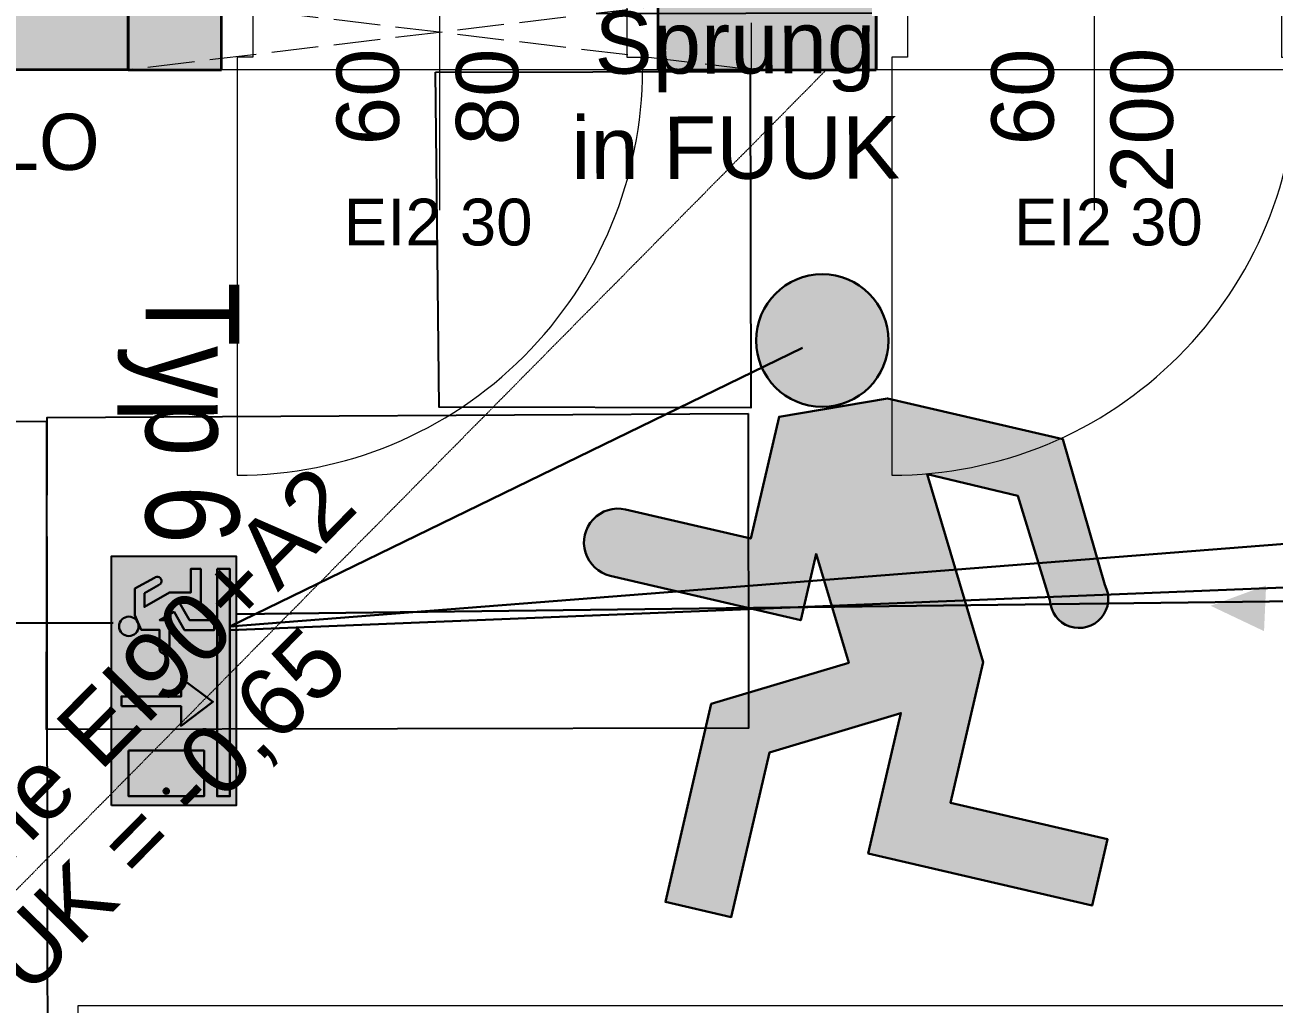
# Model space of a CAD drawing. Header units: millimetres. Extents: x 32522367 to 32638135, y 41424826 to 41540167.
# Drawn here: x 32554183 to 32556187, y 41448465 to 41450034 of the extents above; entities that cross this region are included whole.
import ezdxf
from ezdxf.enums import TextEntityAlignment as Align

# ---------------------------------------------------------------- set-up
doc = ezdxf.new("R2010")
doc.units = ezdxf.units.MM
doc.linetypes.add('Punktlinie eng', pattern=[0.02, 0, -0.02])
doc.linetypes.add('Untersicht', pattern=[0.1, 0.075, -0.025])
for name, color, linetype in [('120 Wand Innen tragend', 251, 'Continuous'), ('215 DVK darunter', 251, 'Continuous'), ('220 Bodenaufbau', 251, 'Continuous'), ('811 Raum 2.Erschließung_ Nebenräume_Allg.räume_Technik', 251, 'Continuous'), ('Archicad Tür-Marker', 251, 'Continuous'), ('Archicad Türen', 251, 'Continuous'), ('dp_GE_SIBEL', 80, 'Continuous'), ('dp_GE_ST', 180, 'Continuous')]:
    doc.layers.add(name, color=color, linetype=linetype)
for name, color, linetype, lineweight in [('120 Wand Innen tragend_Stift_Nr__1', 251, 'Continuous', 13), ('120 Wand Innen tragend_Stift_Nr__23', 251, 'Continuous', 13), ('120 Wand Innen tragend_Stift_Nr__24', 251, 'Continuous', 13), ('120 Wand Innen tragend_Stift_Nr__4', 251, 'Continuous', 35), ('120 Wand Innen tragend_Stift_Nr__6', 251, 'Continuous', 13), ('120 Wand Innen tragend_Stift_Nr__8', 251, 'Continuous', 35), ('215 DVK darunter_Stift_Nr__16', 251, 'Continuous', 25), ('220 Bodenaufbau_Stift_Nr__6', 251, 'Continuous', 13), ('956 Durchbruch Beschriftung_Stift_Nr__61', 251, 'Continuous', 25), ('970 Brandschutz Beschriftung.Texte_ Bemaßung_ Symbole_ Fluchtwege_Stift_Nr__101', 251, 'Continuous', 50), ('970 Brandschutz Beschriftung.Texte_ Bemaßung_ Symbole_ Fluchtwege_Stift_Nr__121', 251, 'Continuous', 13), ('Archicad Tür-Marker_Stift_Nr__1', 251, 'Continuous', 13), ('Archicad Tür-Marker_Stift_Nr__121', 251, 'Continuous', 13), ('Archicad Türen_Stift_Nr__1', 251, 'Continuous', 13), ('Archicad Türen_Stift_Nr__4', 251, 'Continuous', 35), ('dp_GE_ST_Attribut_Attribut1', 250, 'Continuous', 5)]:
    doc.layers.add(name, color=color, linetype=linetype, lineweight=lineweight)
doc.layers.add('E2_LEHR_MENSCH_NATIVE', color=112, linetype='Continuous', lineweight=35, true_color=0x20dd55)
doc.layers.add('E2_LEHR_WEG_B_INTERPRETATION', color=112, linetype='Continuous', lineweight=80, true_color=0x20dd55)
doc.layers.add('E_NACHRTECH', color=3, linetype='Continuous', true_color=0x00fa00)
doc.styles.add('DPG_TXT', font='arial.ttf', dxfattribs={"width": 0.8})
doc.styles.add('ERSTELLTER_STIL_1', font='arial.ttf')

# ---------------------------------------------------------------- blocks, each defined once
blk = doc.blocks.new('9809550')
at = {"color": 18, "lineweight": 30, "true_color": 0x000000}
for points in [[(423921.7, 99168.8), (423956.8, 99168.8), (423956.8, 99202.9), (423984.5, 99214.5), (424033.7, 99214.5), (424053.8, 99178.3)], [(424040.2, 99170.9), (424025.2, 99196.7), (423999.7, 99196.8), (424026.2, 99150.3), (424026.2, 99110.9), (424070.2, 99110.9), (424070.2, 99092.3), (424007.5, 99092.3), (424007.5, 99131.7), (423975, 99113.1), (423975, 99067), (423956.5, 99067), (423956.5, 99122.4), (423990.5, 99141.9), (423975.1, 99168.8), (423975.1, 99150.2), (423921.7, 99150.3)]]:
    blk.add_lwpolyline(points, dxfattribs=at)
blk.add_circle((423963.6, 99225.9), 18.1, dxfattribs=at)
for centre, radius, start, end in [((423921.7, 99159.5), 9.27, 89.9849, 270.0151), ((424047.8, 99173.1), 7.96, 195.7299, 41.4005)]:
    blk.add_arc(centre, radius, start, end, dxfattribs=at)
blk = doc.blocks.new('RIVO_ARR_down')
at = {"true_color": 0x56c81e}
h = blk.add_hatch(color=72, dxfattribs=at)
h.dxf.hatch_style = 1
h.paths.add_polyline_path([(2487.163, 1656.78), (2487.163, 1647.947), (2504.828, 1647.947), (2504.828, 1656.78)])
h.paths.add_polyline_path([(2496.192, 1651.836), (2494.513, 1649.585), (2492.811, 1651.848), (2494.195, 1651.848), (2494.195, 1656.07), (2494.898, 1656.076), (2494.898, 1651.836)], flags=16)
h.paths.add_polyline_path([(2498.263, 1653.372), (2499.6, 1653.372), (2499.6, 1654.672), (2500.124, 1654.91, -0.535619), (2499.169, 1655.545, -1), (2500.547, 1655.545, -0.302406), (2500.124, 1654.91), (2500.655, 1655.113), (2502.529, 1655.113), (2503.295, 1653.734, -1.25347), (2502.776, 1653.451), (2502.205, 1654.433), (2501.235, 1654.437), (2502.242, 1652.667), (2502.242, 1651.165), (2503.921, 1651.165), (2503.921, 1650.457), (2501.53, 1650.457), (2501.53, 1651.957), (2500.291, 1651.249), (2500.291, 1649.492), (2499.588, 1649.492), (2499.588, 1651.605), (2500.884, 1652.345), (2500.297, 1653.37), (2500.297, 1652.663), (2498.263, 1652.665, -1)], flags=16)
h.paths.add_polyline_path([(2503.921, 1649.298), (2503.921, 1648.39), (2487.824, 1648.39), (2487.824, 1649.298)], flags=16)
h.paths.add_polyline_path([(2491.066, 1650.211), (2487.824, 1650.211), (2487.824, 1655.561), (2491.066, 1655.561)], flags=16)
h.paths.add_polyline_path([(2487.999, 1652.894, -1), (2488.38, 1652.894, -1)], flags=0)
at = {"true_color": 0xffffff}
h = blk.add_hatch(color=7, dxfattribs=at)
h.dxf.hatch_style = 1
h.paths.add_polyline_path([(2499.169, 1655.545, 1), (2500.547, 1655.545, 1)])
h = blk.add_hatch(color=7, dxfattribs=at)
h.dxf.hatch_style = 1
h.paths.add_polyline_path([(2487.824, 1655.561), (2487.824, 1650.211), (2491.066, 1650.211), (2491.066, 1655.561)])
h.paths.add_polyline_path([(2488.38, 1652.894, -1), (2487.999, 1652.894, -1)], flags=16)
h = blk.add_hatch(color=7, dxfattribs=at)
h.dxf.hatch_style = 1
h.paths.add_polyline_path([(2494.898, 1651.836), (2494.898, 1656.076), (2494.195, 1656.07), (2494.195, 1651.848), (2492.811, 1651.848), (2494.513, 1649.585), (2496.192, 1651.836)])
h = blk.add_hatch(color=7, dxfattribs=at)
h.dxf.hatch_style = 1
h.paths.add_polyline_path([(2499.6, 1653.372), (2498.263, 1653.372, 1), (2498.263, 1652.665), (2500.297, 1652.663), (2500.297, 1653.37), (2500.884, 1652.345), (2499.588, 1651.605), (2499.588, 1649.492), (2500.291, 1649.492), (2500.291, 1651.249), (2501.53, 1651.957), (2501.53, 1650.457), (2503.921, 1650.457), (2503.921, 1651.165), (2502.242, 1651.165), (2502.242, 1652.667), (2501.235, 1654.437), (2502.205, 1654.433), (2502.776, 1653.451, 1.25347), (2503.295, 1653.734), (2502.529, 1655.113), (2500.655, 1655.113), (2499.6, 1654.672)])
h = blk.add_hatch(color=7, dxfattribs=at)
h.dxf.hatch_style = 1
h.paths.add_polyline_path([(2487.999, 1652.894, 1), (2488.38, 1652.894, 1)])
h = blk.add_hatch(color=7, dxfattribs=at)
h.dxf.hatch_style = 1
h.paths.add_polyline_path([(2487.824, 1649.298), (2487.824, 1648.39), (2503.921, 1648.39), (2503.921, 1649.298)])
blk.add_lwpolyline([(2487.163, 1656.78), (2504.828, 1656.78), (2504.828, 1647.947), (2487.163, 1647.947)], close=True)
at = {"color": 18, "lineweight": 30, "true_color": 0x000000}
for points in [[(2491.066, 1655.561), (2487.824, 1655.561), (2487.824, 1650.211), (2491.066, 1650.211)], [(2503.921, 1649.298), (2487.824, 1649.298), (2487.824, 1648.39), (2503.921, 1648.39)]]:
    blk.add_lwpolyline(points, close=True, dxfattribs=at)
blk.add_lwpolyline([(2494.195, 1656.07), (2494.195, 1651.848), (2492.811, 1651.848), (2494.513, 1649.585), (2496.192, 1651.836), (2494.898, 1651.836), (2494.898, 1656.076), (2494.195, 1656.07)], dxfattribs=at)
blk.add_circle((2488.19, 1652.894), 0.19, dxfattribs=at)
at = {"xscale": 0.0381026673526157, "yscale": 0.0381026673526157, "zscale": 0.0381026673526157}
blk.add_blockref('9809550', (-13654.286, -2125.225), dxfattribs=at)
blk = doc.blocks.new('Decke_50', base_point=(4.5781, 13.8201))
at = {"layer": '220 Bodenaufbau_Stift_Nr__6', "color": 7, "linetype": 'Continuous', "lineweight": 13, "flags": 128}
blk.add_lwpolyline([(38.1903, -2.6129), (37.9025, -2.5284), (34.5442, -1.5425), (34.7132, -0.9668), (33.3699, -0.5725), (33.2009, -1.1482), (31.4258, -0.6271), (31.5948, -0.0514), (30.2514, 0.343), (30.0824, -0.2327), (19.7869, 2.7896), (20.1193, 3.9218), (18.7759, 4.3161), (18.4436, 3.1839), (13.4541, 4.6486), (10.4604, 5.5274), (8.2919, 6.164), (10.0665, 12.2089), (4.5781, 13.8201)], dxfattribs=at)
blk = doc.blocks.new('Öffnung_243')
at = {"layer": '120 Wand Innen tragend_Stift_Nr__1', "color": 7, "linetype": 'Untersicht', "lineweight": 13}
for p, q in [((11.4199, 5.2457), (10.4942, 5.6425)), ((11.4537, 5.3609), (10.4604, 5.5274))]:
    blk.add_line(p, q, dxfattribs=at)
at = {"layer": '120 Wand Innen tragend_Stift_Nr__4', "color": 7, "linetype": 'Continuous', "lineweight": 35, "flags": 128}
for points in [[(10.4942, 5.6425), (10.4604, 5.5274)], [(10.6382, 5.6003), (10.4942, 5.6425)], [(10.4604, 5.5274), (10.6044, 5.4852)], [(11.4537, 5.3609), (11.3098, 5.4031)], [(11.276, 5.288), (11.4199, 5.2457)]]:
    blk.add_lwpolyline(points, dxfattribs=at)
at = {"layer": '120 Wand Innen tragend_Stift_Nr__6', "color": 7, "linetype": 'Untersicht', "lineweight": 13, "flags": 128}
blk.add_lwpolyline([(11.4199, 5.2457), (11.4537, 5.3609)], dxfattribs=at)
blk = doc.blocks.new('Wand_306', base_point=(10.2685, 5.5837))
at = {"layer": '120 Wand Innen tragend_Stift_Nr__24', "linetype": 'Continuous', "lineweight": 13}
for points in [[(10.5111, 5.7001), (10.5956, 5.988), (10.4037, 6.0443), (10.3192, 5.7565)], [(10.3192, 5.7565), (10.2685, 5.5837), (10.4604, 5.5274)], [(10.5111, 5.7001), (10.3192, 5.7565), (10.4604, 5.5274)]]:
    blk.add_hatch(color=92, dxfattribs=at).paths.add_polyline_path(points)
at = {"layer": '120 Wand Innen tragend_Stift_Nr__8', "color": 7, "linetype": 'Continuous', "lineweight": 35, "flags": 128}
for points in [[(10.4037, 6.0443), (10.3192, 5.7565)], [(10.4037, 6.0443), (10.5956, 5.988)], [(10.4604, 5.5274), (10.5956, 5.988)], [(10.4604, 5.5274), (10.2685, 5.5837)]]:
    blk.add_lwpolyline(points, dxfattribs=at)
blk = doc.blocks.new('Blockrahmentür 1-Fl 27_6')
at = {"layer": 'Archicad Türen_Stift_Nr__1', "color": 7, "linetype": 'Continuous', "lineweight": 13}
for p, q in [((0.325, 0), (0.325, 0.65)), ((-0.325, 0), (-0.35, 0)), ((-0.35, 0), (-0.35, -0.1)), ((-0.325, -0.02), (-0.325, 0)), ((0.325, -0.02), (0.325, 0)), ((0.325, 0), (0.35, 0)), ((0.35, 0), (0.35, -0.1)), ((-0.3, -0.02), (-0.325, -0.02)), ((-0.3, -0.1), (-0.3, -0.02)), ((0.3, -0.1), (0.3, -0.02)), ((0.3, -0.02), (0.325, -0.02)), ((-0.35, -0.1), (-0.3, -0.1)), ((0.35, -0.1), (0.3, -0.1))]:
    blk.add_line(p, q, dxfattribs=at)
blk.add_arc((0.325, 0), 0.65, 90, 180, dxfattribs=at)
at = {"layer": 'Archicad Türen_Stift_Nr__4', "color": 7, "linetype": 'Continuous', "lineweight": 35}
for p, q in [((-0.35, 0), (-0.35, -0.1)), ((-0.35, 0), (-0.35, -0.1)), ((0.35, 0), (0.35, -0.1)), ((0.35, 0), (0.35, -0.1)), ((-0.35, -0.1), (-0.35, -0.12)), ((0.35, -0.1), (0.35, -0.12))]:
    blk.add_line(p, q, dxfattribs=at)
blk = doc.blocks.new('T Marker AUT 27_9')
at = {"layer": 'Archicad Tür-Marker_Stift_Nr__1', "color": 7, "linetype": 'Continuous', "lineweight": 13}
blk.add_line((0, 0.225), (0, -0.12), dxfattribs=at)
at = {"layer": 'Archicad Tür-Marker_Stift_Nr__1', "color": 7, "lineweight": 13, "style": 'ERSTELLTER_STIL_1'}
for tag, height, p in [('DUMMY_270', 0.1, (-0.165, 0.2614)), ('DUMMY_268', 0.1, (0.0264, 0.1852)), ('DUMMY_271', 0.0667, (-0.0983, 0)), ('DUMMY_269', 0.0667, (0.0931, 0))]:
    blk.add_attdef(tag, text='', height=height, rotation=270, dxfattribs=at).set_placement(p, align=Align.BOTTOM_LEFT)
at = {"layer": 'Archicad Tür-Marker_Stift_Nr__121', "color": 1, "lineweight": 13, "true_color": 0xe60000, "style": 'ERSTELLTER_STIL_1'}
blk.add_attdef('AC_MarkerText_5', text='', height=0.075, dxfattribs=at).set_placement((-0.15, 0.2469), align=Align.BOTTOM_LEFT)
blk = doc.blocks.new('Wand_308', base_point=(12.6673, 4.8796))
at = {"layer": '120 Wand Innen tragend_Stift_Nr__23', "linetype": 'Continuous', "lineweight": 13}
for points in [[(10.4604, 5.5274), (10.6044, 5.4852), (10.6382, 5.6003), (10.4942, 5.6425)], [(11.276, 5.288), (11.6118, 5.1894), (11.6456, 5.3045), (11.3098, 5.4031)]]:
    blk.add_hatch(color=91, dxfattribs=at).paths.add_polyline_path(points)
at = {"layer": '120 Wand Innen tragend_Stift_Nr__4', "color": 7, "linetype": 'Continuous', "lineweight": 35}
for p, q in [((10.6044, 5.4852), (10.6325, 5.5811)), ((11.276, 5.288), (11.3042, 5.3839)), ((11.6118, 5.1894), (11.64, 5.2854))]:
    blk.add_line(p, q, dxfattribs=at)
at = {"layer": '120 Wand Innen tragend_Stift_Nr__4', "color": 7, "linetype": 'Continuous', "lineweight": 35, "flags": 128}
blk.add_lwpolyline([(11.4199, 5.2457), (11.6118, 5.1894)], dxfattribs=at)
at = {"layer": 'Archicad Tür-Marker', "color": 7, "lineweight": 13}
ref = blk.add_blockref('T Marker AUT 27_9', (10.9402, 5.3866), dxfattribs=dict(at, rotation=163.6400892108308))
ref.add_attrib('AC_MarkerText_5', 'EI2 30', dxfattribs={"layer": 'Archicad Tür-Marker_Stift_Nr__121', "color": 1, "lineweight": 13, "true_color": 0xe60000, "height": 0.075, "rotation": 343.6401, "style": 'ERSTELLTER_STIL_1'}).set_placement((10.7065, 5.1382), align=Align.BOTTOM_LEFT)
ref.add_attrib('DUMMY_268', '60', dxfattribs={"layer": 'Archicad Tür-Marker_Stift_Nr__1', "color": 7, "lineweight": 13, "height": 0.1, "rotation": 73.6401, "style": 'ERSTELLTER_STIL_1'}).set_placement((10.8719, 5.2803), align=Align.BOTTOM_LEFT)
ref.add_attrib('DUMMY_270', '80', dxfattribs={"layer": 'Archicad Tür-Marker_Stift_Nr__1', "color": 7, "lineweight": 13, "height": 0.1, "rotation": 73.6401, "style": 'ERSTELLTER_STIL_1'}).set_placement((11.0555, 5.2263), align=Align.BOTTOM_LEFT)
ref = blk.add_blockref('T Marker AUT 27_9', (11.9477, 5.0908), dxfattribs=dict(at, rotation=163.6400892108308))
ref.add_attrib('AC_MarkerText_5', 'EI2 30', dxfattribs={"layer": 'Archicad Tür-Marker_Stift_Nr__121', "color": 1, "lineweight": 13, "true_color": 0xe60000, "height": 0.075, "rotation": 343.6401, "style": 'ERSTELLTER_STIL_1'}).set_placement((11.738, 4.8355), align=Align.BOTTOM_LEFT)
ref.add_attrib('DUMMY_268', '60', dxfattribs={"layer": 'Archicad Tür-Marker_Stift_Nr__1', "color": 7, "lineweight": 13, "height": 0.1, "rotation": 73.6401, "style": 'ERSTELLTER_STIL_1'}).set_placement((11.8794, 4.9845), align=Align.BOTTOM_LEFT)
ref.add_attrib('DUMMY_270', '200', dxfattribs={"layer": 'Archicad Tür-Marker_Stift_Nr__1', "color": 7, "lineweight": 13, "height": 0.1, "rotation": 73.6401, "style": 'ERSTELLTER_STIL_1'}).set_placement((12.0415, 4.8574), align=Align.BOTTOM_LEFT)
at = {"layer": 'Archicad Türen', "color": 7, "linetype": 'Continuous', "lineweight": 13, "rotation": 163.6400892108308}
for p in [(10.9402, 5.3866), (11.9477, 5.0908)]:
    blk.add_blockref('Blockrahmentür 1-Fl 27_6', p, dxfattribs=at)
blk = doc.blocks.new('Wand_315', base_point=(12.3627, 5.6881))
at = {"layer": '120 Wand Innen tragend_Stift_Nr__24', "linetype": 'Continuous', "lineweight": 13}
blk.add_hatch(color=92, dxfattribs=at).paths.add_polyline_path([(12.3627, 5.6881), (10.6356, 6.1951), (10.5849, 6.0224), (12.312, 5.5154)])
at = {"layer": '120 Wand Innen tragend_Stift_Nr__8', "color": 7, "linetype": 'Continuous', "lineweight": 35, "flags": 128}
for points in [[(12.3627, 5.6881), (10.6356, 6.1951)], [(10.5849, 6.0224), (12.312, 5.5154)]]:
    blk.add_lwpolyline(points, dxfattribs=at)
blk = doc.blocks.new('Höhenbemaßung_115', base_point=(11.1198, 5.5319))
at = {"layer": '215 DVK darunter_Stift_Nr__16', "color": 5, "linetype": 'Continuous', "lineweight": 25}
for p, q in [((11.0238, 5.5599), (11.2158, 5.5038)), ((11.1198, 5.5319), (10.9958, 5.4639)), ((11.1878, 5.4078), (11.1198, 5.5319)), ((10.9958, 5.4639), (11.1878, 5.4078)), ((11.1878, 5.4078), (11.6853, 5.2628))]:
    blk.add_line(p, q, dxfattribs=at)
at = {"layer": '215 DVK darunter_Stift_Nr__16', "color": 5, "lineweight": 25, "char_height": 0.1, "attachment_point": 7, "rotation": 343.739, "style": 'ERSTELLTER_STIL_1'}
for s, insert in [('\\A1;{\\pql;\\fArial|b0|i0|c0|p0;\\W1.000000;Sprung}', (11.168, 5.2816)), ('\\A1;{\\pql;\\fArial|b0|i0|c0|p0;\\W1.000000;in FUUK}', (11.0924, 5.1578))]:
    blk.add_mtext(s, dxfattribs=dict(at, insert=insert))
blk = doc.blocks.new('98095500')
at = {"color": 18, "lineweight": 30, "true_color": 0x000000}
for points in [[(423921.73, 99168.82), (423956.82, 99168.82), (423956.82, 99202.95), (423984.52, 99214.53), (424033.69, 99214.53), (424053.79, 99178.33)], [(424040.17, 99170.92), (424025.2, 99196.66), (423999.74, 99196.78), (424026.18, 99150.32), (424026.18, 99110.9), (424070.22, 99110.9), (424070.22, 99092.32), (424007.48, 99092.32), (424007.48, 99131.68), (423974.96, 99113.11), (423974.96, 99066.99), (423956.52, 99066.99), (423956.52, 99122.44), (423990.54, 99141.87), (423975.12, 99168.79), (423975.12, 99150.21), (423921.73, 99150.28)]]:
    blk.add_lwpolyline(points, dxfattribs=at)
blk.add_circle((423963.6, 99225.86), 18.08, dxfattribs=at)
for centre, radius, start, end in [((424047.83, 99173.07), 7.96, 195.7299, 41.4005), ((423921.73, 99159.55), 9.27, 89.9849, 270.0151)]:
    blk.add_arc(centre, radius, start, end, dxfattribs=at)
blk = doc.blocks.new('750298750')
h = blk.add_hatch(color=3)
h.paths.add_polyline_path([(426943.63, 99576.9), (426968.12, 99576.79), (426982.52, 99552.02, 1.25347), (426995.63, 99559.16), (426976.28, 99593.98), (426928.98, 99593.98), (426902.34, 99582.83), (426902.34, 99550.01), (426868.58, 99550.01, 1), (426868.59, 99532.17), (426919.94, 99532.11), (426919.94, 99549.98), (426934.78, 99524.08), (426902.06, 99505.39), (426902.06, 99452.05), (426919.79, 99452.05), (426919.79, 99496.41), (426951.07, 99514.28), (426951.07, 99476.42), (427011.43, 99476.42), (427011.43, 99494.29), (426969.06, 99494.29), (426969.06, 99532.21)])
h.paths.add_polyline_path([(426891.47, 99604.88, 1), (426926.25, 99604.88, 1)])
at = {"xscale": 0.9619413167778113, "yscale": 0.9619413167778113, "zscale": 0.9619413167778113}
blk.add_blockref('98095500', (19080.76, 4155.42), dxfattribs=at)
blk = doc.blocks.new('E2_MOL_LEHRPERSON_ZENTRIERT')
blk.add_blockref('750298750', (-426935.55, -99537.16))

msp = doc.modelspace()

# ---------------------------------------------------------------- linework, layer by layer
at = {"layer": '811 Raum 2.Erschließung_ Nebenräume_Allg.räume_Technik', "color": 51, "linetype": 'Continuous', "lineweight": 0, "true_color": 0xf5ffa6, "flags": 128}
msp.add_lwpolyline([(32554268.836, 41447432.46), (32554268.831, 41448462.46), (32559088.831, 41448462.484), (32566978.831, 41448462.524), (32568578.831, 41448462.532), (32583068.831, 41448462.606), (32583068.823, 41449962.605), (32565768.823, 41449962.518), (32564168.823, 41449962.51), (32557468.823, 41449962.476), (32556448.823, 41449962.471), (32552268.823, 41449962.45), (32552268.836, 41447432.45)], close=True, dxfattribs=at)
at = {"layer": '970 Brandschutz Beschriftung.Texte_ Bemaßung_ Symbole_ Fluchtwege_Stift_Nr__121', "color": 1, "linetype": 'Punktlinie eng', "lineweight": 13, "true_color": 0xe60000}
msp.add_line((32552968.836, 41447432.454), (32555468.824, 41449962.466), dxfattribs=at)
at = {"layer": 'dp_GE_ST'}
for points in [[(32554841.936, 41449958.692), (32555346.43, 41449959.504), (32555347.733, 41449420.593), (32554847.729, 41449421.469)], [(32555343.174, 41449411.366), (32555343.986, 41448906.872), (32554218.07, 41448904.768), (32554218.945, 41449404.772)], [(32553717.245, 41449399.166), (32554218.175, 41449398.293), (32554223.196, 41445717.545), (32553723.189, 41445717.852)]]:
    msp.add_lwpolyline(points, close=True, dxfattribs=at)
at = {"layer": 'E2_LEHR_WEG_B_INTERPRETATION', "color": 112, "true_color": 0x20dd55}
msp.add_solid([(32556085.077, 41449103.079), (32556174.005, 41449135.764), (32556170.674, 41449062.463)], dxfattribs=at)
at = {"layer": 'E_NACHRTECH', "color": 4, "lineweight": 30}
for points in [[(32555430.466, 41449516.713), (32554511.806, 41449069.785)], [(32560067.059, 41449504.633), (32554511.86, 41449069.74)], [(32565313.809, 41449501.039), (32554512.575, 41449063.975)]]:
    msp.add_lwpolyline(points, dxfattribs=at)
at = {"layer": 'E_NACHRTECH', "color": 3, "lineweight": 30}
for points in [[(32566463.156, 41449235.829), (32554523.909, 41449089.676)], [(32552092.518, 41449071.884), (32554324.999, 41449075.809)]]:
    msp.add_lwpolyline(points, dxfattribs=at)

# ---------------------------------------------------------------- block references
at = {"layer": '120 Wand Innen tragend', "color": 7, "lineweight": 35, "xscale": 1000, "yscale": 1000, "zscale": 1000, "rotation": 16.36019999999994}
for name, p in [('Wand_315', (32556128.82, 41450652.469)), ('Wand_308', (32556648.823, 41449962.472)), ('Wand_306', (32554148.824, 41449962.459))]:
    msp.add_blockref(name, p, dxfattribs=at)
at = {"layer": '120 Wand Innen tragend', "color": 7, "linetype": 'Continuous', "lineweight": 13, "xscale": 1000, "yscale": 1000, "zscale": 1000, "rotation": 16.36019999999994}
msp.add_blockref('Öffnung_243', (32545868.865, 41441712.417), dxfattribs=at)
at = {"layer": '215 DVK darunter', "color": 5, "lineweight": 25, "xscale": 1000, "yscale": 1000, "zscale": 1000, "rotation": 16.36019999999994}
msp.add_blockref('Höhenbemaßung_115', (32554980.276, 41450152.463), dxfattribs=at)
at = {"layer": '220 Bodenaufbau', "color": 7, "linetype": 'Continuous', "lineweight": 13, "xscale": 1000, "yscale": 1000, "zscale": 1000, "rotation": 16.36019999999994}
msp.add_blockref('Decke_50', (32546368.792, 41456262.42), dxfattribs=at)
at = {"layer": 'dp_GE_SIBEL'}
ref = msp.add_blockref('RIVO_ARR_down', (32591836.805, 41392465.476), dxfattribs=dict(at, xscale=22.64316256777142, yscale=22.64316256777142, rotation=90.0000000003787))
ref.add_attrib('ATTRIBUT1', 'Typ 6', dxfattribs={"layer": 'dp_GE_ST_Attribut_Attribut1', "height": 150, "rotation": 270, "style": 'DPG_TXT', "width": 0.8, "flags": 8}).set_placement((32554452.067, 41449202.712), align=Align.MIDDLE_RIGHT)
at = {"layer": 'E2_LEHR_MENSCH_NATIVE', "color": 112, "true_color": 0x20dd55, "xscale": 6.107755025382402, "yscale": 6.107755025382402, "rotation": 346.9323015139238}
msp.add_blockref('E2_MOL_LEHRPERSON_ZENTRIERT', (32555527.396, 41449088.574), dxfattribs=at)

# ---------------------------------------------------------------- texts
at = {"layer": '956 Durchbruch Beschriftung_Stift_Nr__61', "color": 5, "linetype": 'Continuous', "lineweight": 25, "insert": (32554051.846, 41449891.887), "char_height": 90, "attachment_point": 1, "rotation": 0.000289, "style": 'ERSTELLTER_STIL_1'}
msp.add_mtext('\\A1;{\\pql;\\fArial|b0|i0|c0|p0;\\W1.000000;ELO}', dxfattribs=at)
at = {"layer": '970 Brandschutz Beschriftung.Texte_ Bemaßung_ Symbole_ Fluchtwege_Stift_Nr__101', "color": 1, "linetype": 'Continuous', "lineweight": 50, "true_color": 0xf50000, "insert": (32554355.447, 41448829.473), "char_height": 110, "attachment_point": 5, "rotation": 45.342003, "line_spacing_factor": 0.936785, "style": 'ERSTELLTER_STIL_1'}
msp.add_mtext('\\A1;{\\pqc;\\fArial|b0|i0|c0|p0;\\W1.000000;Poterie E\\fArial|b0|i0|c0|p0;\\W1.000000;I\\fArial|b0|i0|c0|p0;\\W1.000000;90+A2 \\P\\pqc;\\fArial|b0|i0|c0|p0;\\W1.000000;UK = \\fArial|b0|i0|c0|p0;\\W1.000000;-0,65}', dxfattribs=at)

doc.saveas('drawing.dxf')
